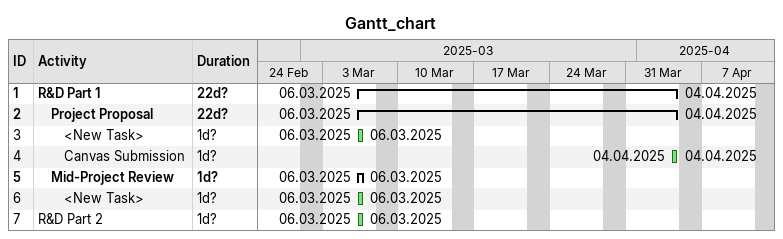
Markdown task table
Gantt_chart

| ID | Level | Task | Duration | Start | Finish |
|---|---|---|---|---|---|
| 1 | 1 | **R&D Part 1** | 22d? | 2025-03-06 | 2025-04-04 |
| 2 | 2 | **Project Proposal** | 22d? | 2025-03-06 | 2025-04-04 |
| 3 | 3 | <New Task> | 1d? | 2025-03-06 | 2025-03-06 |
| 4 | 3 | Canvas Submission | 1d? | 2025-04-04 | 2025-04-04 |
| 5 | 2 | **Mid-Project Review** | 1d? | 2025-03-06 | 2025-03-06 |
| 6 | 3 | <New Task> | 1d? | 2025-03-06 | 2025-03-06 |
| 7 | 1 | R&D Part 2 | 1d? | 2025-03-06 | 2025-03-06 |
